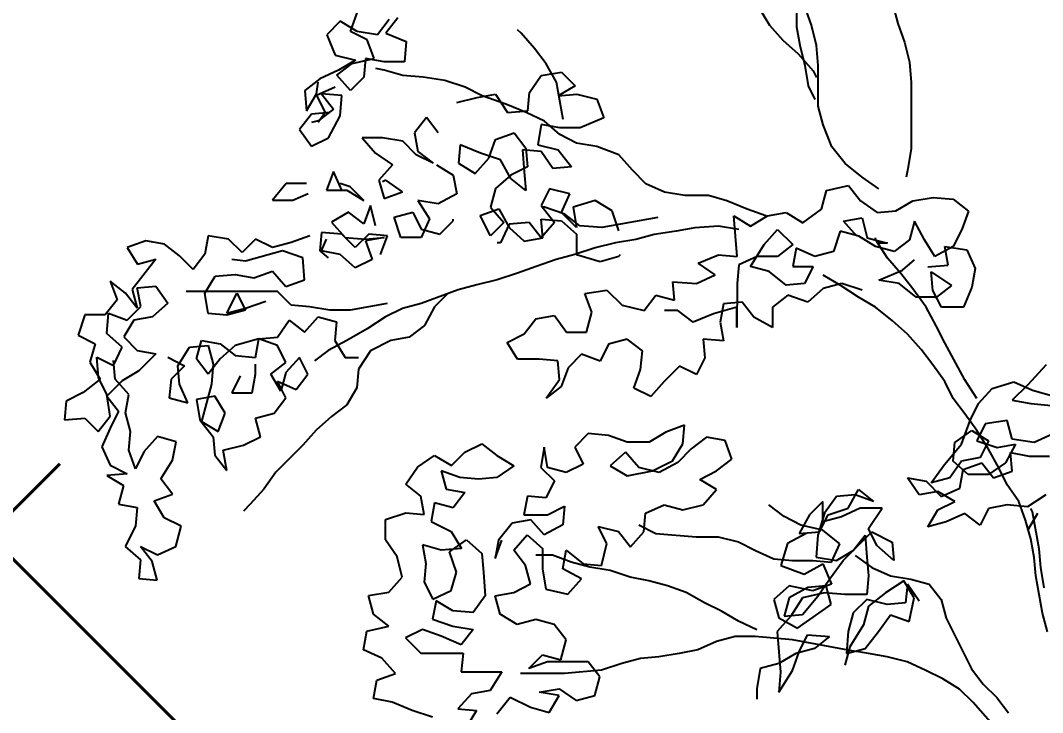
# Model space of a CAD drawing. Header units: millimetres. Extents: x 684983 to 685377, y 990360 to 990509.
# Drawn here: x 685048.717 to 685049.589, y 990438.443 to 990439.034 of the extents above; entities that cross this region are included whole.
import ezdxf

# ---------------------------------------------------------------- set-up
doc = ezdxf.new("R2010")
doc.units = ezdxf.units.MM
doc.layers.add('GRID LEVELS', color=7, linetype='Continuous', lineweight=13)
doc.layers.add('TEAK', color=7, linetype='Continuous')
doc.styles.get("Standard").update_dxf_attribs({"font": 'RomanS'})

# ---------------------------------------------------------------- blocks, each defined once
blk = doc.blocks.new('A$C25655A80')
at = {"color": 62}
for p, q in [((-0.68283, 1.76365), (-0.67898, 1.77422)), ((-0.45019, 1.7769), (-0.44443, 1.76728)), ((-0.42904, 1.77784), (-0.42905, 1.7663)), ((-0.42039, 1.76726), (-0.42423, 1.77784)), ((-0.37424, 1.77875), (-0.37137, 1.76817)), ((-0.6886, 1.76943), (-0.69629, 1.76174)), ((-0.67899, 1.76365), (-0.6886, 1.76943)), ((-0.66072, 1.77036), (-0.66745, 1.76172)), ((-0.65591, 1.77132), (-0.66265, 1.76267)), ((-0.67322, 1.75884), (-0.68283, 1.76365)), ((-0.66745, 1.76172), (-0.67899, 1.76365)), ((-0.66265, 1.76267), (-0.65112, 1.75786)), ((-0.58574, 1.7626), (-0.58766, 1.76453)), ((-0.57806, 1.75394), (-0.58574, 1.7626)), ((-0.44443, 1.76728), (-0.43674, 1.75862)), ((-0.42905, 1.7663), (-0.42713, 1.75573)), ((-0.41752, 1.75572), (-0.42039, 1.76726)), ((-0.37137, 1.76817), (-0.36753, 1.7576)), ((-0.69629, 1.76174), (-0.6915, 1.7502)), ((-0.66939, 1.74826), (-0.67322, 1.75884)), ((-0.65112, 1.75786), (-0.65209, 1.74632)), ((-0.43674, 1.75862), (-0.4281, 1.75092)), ((-0.36753, 1.7576), (-0.36466, 1.74606)), ((-0.57134, 1.74529), (-0.57806, 1.75394)), ((-0.4281, 1.75092), (-0.41946, 1.7413)), ((-0.42713, 1.75573), (-0.42426, 1.74419)), ((-0.41657, 1.74418), (-0.41752, 1.75572)), ((-0.6915, 1.7502), (-0.67996, 1.74731)), ((-0.69055, 1.73867), (-0.68189, 1.74539)), ((-0.67996, 1.74731), (-0.68958, 1.74155)), ((-0.68189, 1.74539), (-0.66939, 1.74826)), ((-0.6742, 1.74826), (-0.67517, 1.73769)), ((-0.66362, 1.74633), (-0.6742, 1.74826)), ((-0.65209, 1.74632), (-0.66362, 1.74633)), ((-0.56558, 1.73471), (-0.57134, 1.74529)), ((-0.36466, 1.74606), (-0.36371, 1.73452)), ((-0.68958, 1.74155), (-0.70016, 1.73675)), ((-0.66363, 1.74153), (-0.66843, 1.74249)), ((-0.65306, 1.73863), (-0.66363, 1.74153)), ((-0.57423, 1.73856), (-0.56269, 1.74047)), ((-0.56269, 1.74047), (-0.55501, 1.73277)), ((-0.42426, 1.74419), (-0.42235, 1.73265)), ((-0.41946, 1.7413), (-0.41754, 1.73745)), ((-0.41659, 1.72111), (-0.41657, 1.74418)), ((-0.70016, 1.73675), (-0.70882, 1.73003)), ((-0.70209, 1.7281), (-0.70112, 1.73483)), ((-0.68286, 1.73001), (-0.69055, 1.73867)), ((-0.67517, 1.73769), (-0.68286, 1.73001)), ((-0.64152, 1.73766), (-0.65306, 1.73863)), ((-0.62903, 1.73573), (-0.64152, 1.73766)), ((-0.61749, 1.73187), (-0.62903, 1.73573)), ((-0.58097, 1.72895), (-0.57423, 1.73856)), ((-0.56175, 1.71355), (-0.56558, 1.73471)), ((-0.36371, 1.73452), (-0.36374, 1.69703)), ((-0.70882, 1.73003), (-0.70787, 1.71849)), ((-0.70787, 1.71849), (-0.70209, 1.7281)), ((-0.69151, 1.73194), (-0.70209, 1.72714)), ((-0.69921, 1.7281), (-0.69249, 1.71944)), ((-0.68767, 1.72713), (-0.69921, 1.7281)), ((-0.60788, 1.72705), (-0.61749, 1.73187)), ((-0.61077, 1.7261), (-0.60019, 1.72801)), ((-0.60019, 1.72801), (-0.59347, 1.71743)), ((-0.58194, 1.71838), (-0.58097, 1.72895)), ((-0.55501, 1.73277), (-0.56463, 1.72702)), ((-0.56463, 1.72702), (-0.55405, 1.72797)), ((-0.55405, 1.72797), (-0.54252, 1.72507)), ((-0.42235, 1.73265), (-0.41851, 1.72496)), ((-0.70209, 1.72714), (-0.69729, 1.71752)), ((-0.68864, 1.71559), (-0.68767, 1.72713)), ((-0.62231, 1.72322), (-0.61077, 1.7261)), ((-0.59443, 1.72224), (-0.60788, 1.72705)), ((-0.5829, 1.71742), (-0.59443, 1.72224)), ((-0.54252, 1.72507), (-0.53868, 1.71449)), ((-0.70499, 1.71657), (-0.71172, 1.70792)), ((-0.69441, 1.71752), (-0.70499, 1.71657)), ((-0.69249, 1.71944), (-0.70114, 1.71272)), ((-0.69729, 1.71752), (-0.70114, 1.71176)), ((-0.59347, 1.71743), (-0.58194, 1.71838)), ((-0.57233, 1.7126), (-0.5829, 1.71742)), ((-0.41372, 1.71053), (-0.41659, 1.72111)), ((-0.70114, 1.71272), (-0.70499, 1.71176)), ((-0.69539, 1.7031), (-0.68864, 1.71559)), ((-0.63962, 1.71459), (-0.64636, 1.70594)), ((-0.6329, 1.70593), (-0.63962, 1.71459)), ((-0.57425, 1.71068), (-0.57619, 1.69915)), ((-0.56368, 1.70875), (-0.57425, 1.71068)), ((-0.56368, 1.7049), (-0.57233, 1.7126)), ((-0.53868, 1.71449), (-0.55215, 1.70874)), ((-0.40892, 1.69803), (-0.41372, 1.71053)), ((-0.71172, 1.70792), (-0.705, 1.6983)), ((-0.64636, 1.70594), (-0.64444, 1.69537)), ((-0.60022, 1.70205), (-0.58964, 1.70589)), ((-0.58964, 1.70589), (-0.58292, 1.69723)), ((-0.55215, 1.70874), (-0.56368, 1.70875)), ((-0.55408, 1.70009), (-0.56368, 1.7049)), ((-0.705, 1.6983), (-0.69539, 1.7031)), ((-0.67616, 1.70308), (-0.66848, 1.69443)), ((-0.66462, 1.70307), (-0.67616, 1.70308)), ((-0.65309, 1.70114), (-0.66462, 1.70307)), ((-0.64541, 1.69344), (-0.65309, 1.70114)), ((-0.62041, 1.69919), (-0.62138, 1.68862)), ((-0.60888, 1.69437), (-0.62041, 1.69919)), ((-0.60407, 1.69148), (-0.60022, 1.70205)), ((-0.57619, 1.69915), (-0.56465, 1.69625)), ((-0.54254, 1.69816), (-0.55408, 1.70009)), ((-0.66848, 1.69443), (-0.65887, 1.68769)), ((-0.6358, 1.68863), (-0.64541, 1.69344)), ((-0.64444, 1.69537), (-0.6358, 1.68863)), ((-0.59734, 1.69052), (-0.60888, 1.69437)), ((-0.57427, 1.6953), (-0.58484, 1.69627)), ((-0.58484, 1.69627), (-0.58389, 1.68377)), ((-0.58292, 1.69723), (-0.58197, 1.68666)), ((-0.56755, 1.68568), (-0.57427, 1.6953)), ((-0.56465, 1.69625), (-0.55697, 1.68663)), ((-0.53005, 1.69334), (-0.54254, 1.69816)), ((-0.52237, 1.68468), (-0.53005, 1.69334)), ((-0.40124, 1.68841), (-0.40892, 1.69803)), ((-0.36374, 1.69703), (-0.36567, 1.6855)), ((-0.65887, 1.68769), (-0.66657, 1.67904)), ((-0.63388, 1.68767), (-0.62427, 1.68189)), ((-0.62138, 1.68862), (-0.61177, 1.68284)), ((-0.61177, 1.68284), (-0.60407, 1.69148)), ((-0.59159, 1.67994), (-0.59734, 1.69052)), ((-0.39163, 1.68071), (-0.40124, 1.68841)), ((-0.69252, 1.68387), (-0.69637, 1.6733)), ((-0.68772, 1.6733), (-0.69252, 1.68387)), ((-0.62427, 1.68189), (-0.62236, 1.67131)), ((-0.59158, 1.68186), (-0.60024, 1.67418)), ((-0.58197, 1.68666), (-0.59158, 1.68186)), ((-0.58389, 1.68377), (-0.58294, 1.6732)), ((-0.55697, 1.68663), (-0.56755, 1.68568)), ((-0.51468, 1.67698), (-0.52237, 1.68468)), ((-0.36567, 1.6855), (-0.36664, 1.68069)), ((-0.71944, 1.67717), (-0.72714, 1.66756)), ((-0.70791, 1.67716), (-0.71944, 1.67717)), ((-0.68291, 1.67521), (-0.68868, 1.67714)), ((-0.67523, 1.66752), (-0.68291, 1.67521)), ((-0.66657, 1.67904), (-0.66369, 1.66847)), ((-0.66272, 1.67904), (-0.66465, 1.67808)), ((-0.65312, 1.6723), (-0.66272, 1.67904)), ((-0.58294, 1.6732), (-0.59159, 1.67994)), ((-0.50411, 1.67217), (-0.51468, 1.67698)), ((-0.41183, 1.67304), (-0.39933, 1.67591)), ((-0.39933, 1.67591), (-0.39261, 1.66726)), ((-0.38203, 1.67398), (-0.39163, 1.68071)), ((-0.7156, 1.66755), (-0.70695, 1.67139)), ((-0.69637, 1.6733), (-0.68484, 1.67329)), ((-0.68484, 1.67329), (-0.67523, 1.66752)), ((-0.66369, 1.66847), (-0.65312, 1.6723)), ((-0.62236, 1.67131), (-0.63293, 1.66555)), ((-0.60024, 1.67418), (-0.60314, 1.6636)), ((-0.56948, 1.67415), (-0.5743, 1.66454)), ((-0.55795, 1.67125), (-0.56948, 1.67415)), ((-0.56276, 1.66068), (-0.55795, 1.67125)), ((-0.49258, 1.67023), (-0.50411, 1.67217)), ((-0.47912, 1.67022), (-0.49258, 1.67023)), ((-0.46855, 1.66733), (-0.47912, 1.67022)), ((-0.41472, 1.66247), (-0.41183, 1.67304)), ((-0.72714, 1.66756), (-0.7156, 1.66755)), ((-0.67139, 1.66463), (-0.67524, 1.65406)), ((-0.66851, 1.65309), (-0.67139, 1.66463)), ((-0.64447, 1.66749), (-0.63775, 1.65691)), ((-0.63293, 1.66555), (-0.64447, 1.66749)), ((-0.60314, 1.6636), (-0.59545, 1.65495)), ((-0.5743, 1.66454), (-0.56661, 1.65492)), ((-0.57237, 1.66358), (-0.57334, 1.66358)), ((-0.56084, 1.65972), (-0.57237, 1.66358)), ((-0.54353, 1.6674), (-0.55603, 1.66356)), ((-0.55603, 1.66356), (-0.55412, 1.65202)), ((-0.53392, 1.66162), (-0.54353, 1.6674)), ((-0.45702, 1.66251), (-0.46855, 1.66733)), ((-0.39261, 1.66726), (-0.383, 1.66052)), ((-0.37243, 1.66147), (-0.36281, 1.66723)), ((-0.36281, 1.66723), (-0.35127, 1.66914)), ((-0.35127, 1.66914), (-0.33974, 1.66817)), ((-0.33974, 1.66817), (-0.33109, 1.66143)), ((-0.68389, 1.66079), (-0.69351, 1.65504)), ((-0.67524, 1.65406), (-0.68389, 1.66079)), ((-0.65794, 1.65789), (-0.64736, 1.66076)), ((-0.6541, 1.64635), (-0.65794, 1.65789)), ((-0.64736, 1.66076), (-0.64256, 1.65114)), ((-0.60891, 1.6588), (-0.59833, 1.66264)), ((-0.60315, 1.64726), (-0.60891, 1.6588)), ((-0.59833, 1.66264), (-0.59257, 1.65206)), ((-0.55412, 1.65202), (-0.56276, 1.66068)), ((-0.5522, 1.65298), (-0.56084, 1.65972)), ((-0.50797, 1.65775), (-0.5397, 1.65201)), ((-0.53009, 1.65008), (-0.53392, 1.66162)), ((-0.46471, 1.65867), (-0.45511, 1.65289)), ((-0.46281, 1.6356), (-0.46471, 1.65867)), ((-0.44645, 1.65865), (-0.45702, 1.66251)), ((-0.45511, 1.65289), (-0.44549, 1.65865)), ((-0.44549, 1.65865), (-0.43491, 1.66057)), ((-0.43491, 1.66057), (-0.4253, 1.65479)), ((-0.4253, 1.65479), (-0.41472, 1.66247)), ((-0.383, 1.66052), (-0.37243, 1.66147)), ((-0.33109, 1.66143), (-0.33494, 1.65086)), ((-0.69351, 1.65504), (-0.68582, 1.64638)), ((-0.63775, 1.65691), (-0.64257, 1.64634)), ((-0.63199, 1.64825), (-0.62429, 1.65593)), ((-0.62429, 1.65593), (-0.62429, 1.65689)), ((-0.59545, 1.65495), (-0.60315, 1.64726)), ((-0.59257, 1.65398), (-0.59739, 1.64341)), ((-0.58103, 1.65493), (-0.59257, 1.65398)), ((-0.59257, 1.65206), (-0.58393, 1.64436)), ((-0.57431, 1.64627), (-0.58103, 1.65493)), ((-0.56661, 1.65492), (-0.57431, 1.64627)), ((-0.5743, 1.65685), (-0.56277, 1.65588)), ((-0.57335, 1.64627), (-0.5743, 1.65685)), ((-0.56277, 1.65588), (-0.55412, 1.64818)), ((-0.5397, 1.65201), (-0.5522, 1.65298)), ((-0.48683, 1.65196), (-0.49741, 1.65005)), ((-0.47337, 1.65291), (-0.48683, 1.65196)), ((-0.46184, 1.65098), (-0.47337, 1.65291)), ((-0.40223, 1.65573), (-0.39166, 1.65764)), ((-0.39455, 1.64707), (-0.40223, 1.65573)), ((-0.39166, 1.65764), (-0.38878, 1.6461)), ((-0.36186, 1.65569), (-0.36475, 1.64512)), ((-0.3561, 1.64511), (-0.36186, 1.65569)), ((-0.76369, 1.64741), (-0.76562, 1.63684)), ((-0.75215, 1.64548), (-0.76369, 1.64741)), ((-0.70601, 1.64736), (-0.71659, 1.64352)), ((-0.69928, 1.64927), (-0.70025, 1.6387)), ((-0.68774, 1.6483), (-0.69928, 1.64927)), ((-0.68006, 1.6406), (-0.68774, 1.6483)), ((-0.68582, 1.64638), (-0.67429, 1.6454)), ((-0.67236, 1.64829), (-0.68006, 1.6406)), ((-0.66371, 1.64636), (-0.67429, 1.64444)), ((-0.67429, 1.6454), (-0.66371, 1.64636)), ((-0.66179, 1.64732), (-0.67236, 1.64829)), ((-0.66565, 1.63675), (-0.66179, 1.64732)), ((-0.64257, 1.64634), (-0.6541, 1.64635)), ((-0.64256, 1.65114), (-0.63199, 1.64825)), ((-0.58393, 1.64436), (-0.57335, 1.64627)), ((-0.55412, 1.64818), (-0.55413, 1.63664)), ((-0.5099, 1.64814), (-0.52048, 1.64526)), ((-0.49741, 1.65005), (-0.5099, 1.64814)), ((-0.44742, 1.64231), (-0.43973, 1.65096)), ((-0.43973, 1.65096), (-0.43108, 1.6423)), ((-0.40416, 1.64996), (-0.40801, 1.63843)), ((-0.39359, 1.64707), (-0.40416, 1.64996)), ((-0.38398, 1.64129), (-0.39359, 1.64707)), ((-0.38878, 1.6461), (-0.37725, 1.64321)), ((-0.38398, 1.64514), (-0.38398, 1.6461)), ((-0.33494, 1.65086), (-0.33976, 1.64125)), ((-0.79926, 1.64456), (-0.80984, 1.64072)), ((-0.80984, 1.64072), (-0.80408, 1.6311)), ((-0.78869, 1.64263), (-0.79926, 1.64456)), ((-0.78004, 1.63589), (-0.78869, 1.64263)), ((-0.74447, 1.63778), (-0.75215, 1.64548)), ((-0.73677, 1.64546), (-0.74447, 1.63778)), ((-0.72717, 1.64065), (-0.73677, 1.64546)), ((-0.71659, 1.64352), (-0.72717, 1.64065)), ((-0.69929, 1.6387), (-0.6964, 1.64543)), ((-0.67429, 1.64444), (-0.67045, 1.63387)), ((-0.59739, 1.64341), (-0.59931, 1.64341)), ((-0.54356, 1.64048), (-0.5551, 1.63664)), ((-0.53202, 1.64335), (-0.54356, 1.64048)), ((-0.52048, 1.64526), (-0.53202, 1.64335)), ((-0.45513, 1.62982), (-0.44742, 1.64231)), ((-0.43108, 1.6423), (-0.43974, 1.63558)), ((-0.42916, 1.64037), (-0.43109, 1.6298)), ((-0.41859, 1.63556), (-0.42916, 1.64037)), ((-0.37726, 1.63456), (-0.38398, 1.64514)), ((-0.37341, 1.6384), (-0.38398, 1.64129)), ((-0.37725, 1.64321), (-0.38302, 1.64322)), ((-0.36475, 1.64512), (-0.37341, 1.6384)), ((-0.35034, 1.6355), (-0.3561, 1.64511)), ((-0.33976, 1.64125), (-0.35034, 1.6355)), ((-0.34457, 1.64126), (-0.33207, 1.63932)), ((-0.34265, 1.63068), (-0.34457, 1.64126)), ((-0.77236, 1.62819), (-0.78004, 1.63589)), ((-0.76562, 1.63684), (-0.77236, 1.62819)), ((-0.7214, 1.63872), (-0.74255, 1.63297)), ((-0.70987, 1.63486), (-0.7214, 1.63872)), ((-0.70892, 1.62237), (-0.70987, 1.63486)), ((-0.70025, 1.6387), (-0.69545, 1.63485)), ((-0.68872, 1.63677), (-0.69929, 1.6387)), ((-0.68007, 1.62907), (-0.68872, 1.63677)), ((-0.5551, 1.63664), (-0.56567, 1.63377)), ((-0.55413, 1.63664), (-0.54068, 1.63279)), ((-0.54068, 1.63279), (-0.5301, 1.63566)), ((-0.5301, 1.63566), (-0.52914, 1.63662)), ((-0.48493, 1.63177), (-0.47339, 1.63657)), ((-0.47339, 1.63657), (-0.46281, 1.6356)), ((-0.45128, 1.63559), (-0.46185, 1.63079)), ((-0.43974, 1.63558), (-0.45128, 1.63559)), ((-0.40801, 1.63843), (-0.41859, 1.63556)), ((-0.36957, 1.6259), (-0.37726, 1.63456)), ((-0.33207, 1.63932), (-0.32727, 1.62875)), ((-0.7935, 1.63398), (-0.80698, 1.61669)), ((-0.80408, 1.6311), (-0.7935, 1.63398)), ((-0.74255, 1.63297), (-0.75024, 1.63394)), ((-0.67045, 1.63387), (-0.68007, 1.62907)), ((-0.57721, 1.62994), (-0.58779, 1.6261)), ((-0.56567, 1.63377), (-0.57721, 1.62994)), ((-0.47532, 1.62504), (-0.48493, 1.63177)), ((-0.46185, 1.63079), (-0.46283, 1.62022)), ((-0.44455, 1.62693), (-0.45513, 1.62982)), ((-0.43109, 1.6298), (-0.41956, 1.62979)), ((-0.41956, 1.62979), (-0.42437, 1.62018)), ((-0.36861, 1.62782), (-0.36188, 1.63358)), ((-0.35419, 1.62973), (-0.34265, 1.63068)), ((-0.32727, 1.62875), (-0.32921, 1.61817)), ((-0.76564, 1.61473), (-0.75986, 1.62433)), ((-0.75986, 1.62433), (-0.74833, 1.62529)), ((-0.74833, 1.62529), (-0.73776, 1.62335)), ((-0.73776, 1.62335), (-0.72718, 1.62719)), ((-0.72718, 1.62719), (-0.71949, 1.61853)), ((-0.58779, 1.6261), (-0.59933, 1.62227)), ((-0.4859, 1.62024), (-0.47532, 1.62504)), ((-0.43495, 1.61923), (-0.44455, 1.62693)), ((-0.40419, 1.6192), (-0.4138, 1.62498)), ((-0.38207, 1.62207), (-0.36861, 1.62782)), ((-0.36285, 1.61724), (-0.36957, 1.6259)), ((-0.35227, 1.62685), (-0.34074, 1.61914)), ((-0.35132, 1.61627), (-0.35227, 1.62685)), ((-0.81947, 1.62151), (-0.81563, 1.61093)), ((-0.81082, 1.61477), (-0.81947, 1.62151)), ((-0.80409, 1.61765), (-0.79352, 1.6186)), ((-0.80218, 1.60707), (-0.80409, 1.61765)), ((-0.79352, 1.6186), (-0.78679, 1.60898)), ((-0.71949, 1.61853), (-0.70892, 1.62237)), ((-0.61087, 1.61939), (-0.62144, 1.61652)), ((-0.59933, 1.62227), (-0.61087, 1.61939)), ((-0.49935, 1.62121), (-0.4859, 1.62024)), ((-0.4984, 1.61064), (-0.49935, 1.62121)), ((-0.46283, 1.62022), (-0.46285, 1.59522)), ((-0.42437, 1.62018), (-0.43495, 1.61923)), ((-0.4138, 1.61729), (-0.42246, 1.60961)), ((-0.40323, 1.62016), (-0.4138, 1.61729)), ((-0.39362, 1.61246), (-0.40419, 1.6192)), ((-0.39169, 1.61631), (-0.40323, 1.62016)), ((-0.37054, 1.62013), (-0.38207, 1.62207)), ((-0.36093, 1.61243), (-0.37054, 1.62013)), ((-0.35517, 1.60666), (-0.36285, 1.61724)), ((-0.34074, 1.61914), (-0.3494, 1.61242)), ((-0.32921, 1.61817), (-0.33402, 1.60664)), ((-0.8041, 1.60611), (-0.81082, 1.61477)), ((-0.80698, 1.61669), (-0.8041, 1.60611)), ((-0.7243, 1.61565), (-0.77621, 1.6157)), ((-0.76373, 1.60319), (-0.76564, 1.61473)), ((-0.75315, 1.60318), (-0.74738, 1.61471)), ((-0.74738, 1.61471), (-0.74258, 1.60509)), ((-0.71662, 1.60795), (-0.7243, 1.61565)), ((-0.62144, 1.61652), (-0.6426, 1.60885)), ((-0.62721, 1.6146), (-0.63491, 1.60692)), ((-0.54935, 1.61453), (-0.53685, 1.61644)), ((-0.54551, 1.60395), (-0.54935, 1.61453)), ((-0.53685, 1.61644), (-0.52821, 1.60778)), ((-0.51571, 1.60489), (-0.50897, 1.61353)), ((-0.50897, 1.61353), (-0.4984, 1.61064)), ((-0.43399, 1.61346), (-0.44265, 1.60674)), ((-0.42246, 1.60961), (-0.43399, 1.61346)), ((-0.38401, 1.60669), (-0.39362, 1.61246)), ((-0.3494, 1.61242), (-0.36093, 1.61243)), ((-0.34652, 1.60665), (-0.35132, 1.61627)), ((-0.81563, 1.61093), (-0.82237, 1.60228)), ((-0.80987, 1.59939), (-0.80218, 1.60707)), ((-0.78679, 1.60898), (-0.79545, 1.6013)), ((-0.74258, 1.60605), (-0.75315, 1.60318)), ((-0.73104, 1.60989), (-0.74258, 1.60605)), ((-0.70605, 1.60698), (-0.71662, 1.60795)), ((-0.69451, 1.60505), (-0.70605, 1.60698)), ((-0.66183, 1.60886), (-0.68298, 1.60504)), ((-0.65318, 1.60597), (-0.66279, 1.60117)), ((-0.6426, 1.60885), (-0.65318, 1.60597)), ((-0.63491, 1.60692), (-0.64069, 1.59635)), ((-0.52821, 1.60778), (-0.51571, 1.60489)), ((-0.46284, 1.60676), (-0.4763, 1.60293)), ((-0.47053, 1.60869), (-0.47246, 1.59812)), ((-0.45995, 1.60964), (-0.47053, 1.60869)), ((-0.46285, 1.59522), (-0.46284, 1.60676)), ((-0.45323, 1.60098), (-0.45995, 1.60964)), ((-0.44265, 1.60674), (-0.44266, 1.59521)), ((-0.37441, 1.59899), (-0.38401, 1.60669)), ((-0.34941, 1.59608), (-0.35517, 1.60666)), ((-0.33402, 1.60664), (-0.34652, 1.60665)), ((-0.8339, 1.60229), (-0.83776, 1.59076)), ((-0.82237, 1.60228), (-0.8339, 1.60229)), ((-0.82142, 1.59171), (-0.82045, 1.60324)), ((-0.82045, 1.60324), (-0.80987, 1.59939)), ((-0.79545, 1.6013), (-0.80603, 1.59938)), ((-0.75316, 1.60222), (-0.76373, 1.60319)), ((-0.74258, 1.60509), (-0.75316, 1.60222)), ((-0.70894, 1.59257), (-0.70125, 1.60121)), ((-0.70125, 1.60121), (-0.69067, 1.59832)), ((-0.68298, 1.60504), (-0.69451, 1.60505)), ((-0.66279, 1.60117), (-0.67337, 1.59446)), ((-0.58398, 1.59149), (-0.57724, 1.60013)), ((-0.57724, 1.60013), (-0.56666, 1.60205)), ((-0.56666, 1.60205), (-0.55994, 1.59243)), ((-0.54841, 1.59242), (-0.54551, 1.60395)), ((-0.49649, 1.60487), (-0.50418, 1.60487)), ((-0.48784, 1.59813), (-0.49649, 1.60487)), ((-0.4763, 1.60293), (-0.48784, 1.59813)), ((-0.44266, 1.59521), (-0.45323, 1.60098)), ((-0.80603, 1.59938), (-0.81181, 1.58978)), ((-0.72433, 1.5897), (-0.71759, 1.5993)), ((-0.71759, 1.5993), (-0.70894, 1.59257)), ((-0.69067, 1.59832), (-0.69165, 1.58774)), ((-0.67337, 1.59446), (-0.68492, 1.58774)), ((-0.64069, 1.59635), (-0.64935, 1.58963)), ((-0.47246, 1.59812), (-0.47055, 1.58754)), ((-0.36576, 1.59129), (-0.37441, 1.59899)), ((-0.34462, 1.58646), (-0.34941, 1.59608)), ((-0.83776, 1.59076), (-0.82815, 1.58595)), ((-0.81277, 1.58401), (-0.82142, 1.59171)), ((-0.81181, 1.58978), (-0.80412, 1.58208)), ((-0.7349, 1.58874), (-0.74836, 1.58491)), ((-0.73684, 1.57817), (-0.7349, 1.58874)), ((-0.7349, 1.58874), (-0.72433, 1.5897)), ((-0.72433, 1.58489), (-0.7349, 1.58874)), ((-0.64935, 1.58963), (-0.65992, 1.58771)), ((-0.59359, 1.58669), (-0.58398, 1.59149)), ((-0.55994, 1.59243), (-0.54841, 1.59242)), ((-0.52534, 1.58855), (-0.53592, 1.58568)), ((-0.51669, 1.58181), (-0.52534, 1.58855)), ((-0.48208, 1.58851), (-0.48113, 1.57794)), ((-0.47055, 1.58754), (-0.48208, 1.58851)), ((-0.35808, 1.58263), (-0.36576, 1.59129)), ((-0.82815, 1.58595), (-0.83105, 1.57537)), ((-0.81759, 1.57344), (-0.81277, 1.58401)), ((-0.78106, 1.57341), (-0.77432, 1.58397)), ((-0.77432, 1.58397), (-0.76375, 1.58492)), ((-0.77048, 1.57724), (-0.76759, 1.58781)), ((-0.76759, 1.58781), (-0.75702, 1.58588)), ((-0.76375, 1.58492), (-0.76087, 1.57435)), ((-0.75702, 1.58588), (-0.74837, 1.57914)), ((-0.74836, 1.58491), (-0.75702, 1.57723)), ((-0.71953, 1.57527), (-0.72433, 1.58489)), ((-0.68492, 1.58774), (-0.6955, 1.58198)), ((-0.69165, 1.58774), (-0.68589, 1.57812)), ((-0.65992, 1.58771), (-0.67146, 1.58196)), ((-0.58783, 1.57707), (-0.59359, 1.58669)), ((-0.53592, 1.58568), (-0.54073, 1.57607)), ((-0.35136, 1.57397), (-0.35808, 1.58263)), ((-0.3331, 1.5653), (-0.34462, 1.58646)), ((-0.8272, 1.57825), (-0.81759, 1.57344)), ((-0.82625, 1.56672), (-0.8272, 1.57825)), ((-0.81663, 1.56575), (-0.81759, 1.57632)), ((-0.80412, 1.58208), (-0.79355, 1.58015)), ((-0.79355, 1.58015), (-0.80317, 1.57054)), ((-0.78682, 1.57822), (-0.77721, 1.5734)), ((-0.76376, 1.56858), (-0.77048, 1.57724)), ((-0.75702, 1.57723), (-0.76376, 1.56858)), ((-0.74837, 1.57914), (-0.73684, 1.57817)), ((-0.71184, 1.57815), (-0.71954, 1.5695)), ((-0.70704, 1.56853), (-0.71184, 1.57815)), ((-0.6955, 1.58198), (-0.70319, 1.57622)), ((-0.68589, 1.57812), (-0.6782, 1.57812)), ((-0.67146, 1.58196), (-0.6782, 1.57139)), ((-0.57534, 1.57706), (-0.58783, 1.57707)), ((-0.56476, 1.57609), (-0.57534, 1.57706)), ((-0.5513, 1.57992), (-0.559, 1.57224)), ((-0.54073, 1.57607), (-0.5513, 1.57992)), ((-0.51766, 1.57124), (-0.51669, 1.58181)), ((-0.48113, 1.57794), (-0.48594, 1.56833)), ((-0.83105, 1.57537), (-0.82529, 1.56576)), ((-0.80317, 1.57054), (-0.81279, 1.56478)), ((-0.77721, 1.5734), (-0.78491, 1.56572)), ((-0.78011, 1.56283), (-0.78106, 1.57341)), ((-0.76087, 1.57435), (-0.76184, 1.56281)), ((-0.73684, 1.56856), (-0.73684, 1.57433)), ((-0.72819, 1.56855), (-0.71953, 1.57527)), ((-0.6782, 1.57139), (-0.67917, 1.56081)), ((-0.56381, 1.56552), (-0.56476, 1.57609)), ((-0.559, 1.57224), (-0.56285, 1.56167)), ((-0.52152, 1.56067), (-0.51766, 1.57124)), ((-0.49555, 1.57314), (-0.50421, 1.5645)), ((-0.48594, 1.56833), (-0.49555, 1.57314)), ((-0.34464, 1.56435), (-0.35136, 1.57397)), ((-0.28695, 1.57391), (-0.29753, 1.56239)), ((-0.82529, 1.56576), (-0.83491, 1.55807)), ((-0.82145, 1.5571), (-0.82625, 1.56672)), ((-0.81279, 1.56478), (-0.82145, 1.55614)), ((-0.80895, 1.55709), (-0.81663, 1.56575)), ((-0.78491, 1.56572), (-0.78588, 1.55514)), ((-0.7455, 1.5676), (-0.75031, 1.558)), ((-0.73878, 1.55799), (-0.73684, 1.56856)), ((-0.72243, 1.55893), (-0.72819, 1.56855)), ((-0.72435, 1.5647), (-0.71378, 1.55989)), ((-0.71955, 1.55508), (-0.72435, 1.5647)), ((-0.71954, 1.5695), (-0.72243, 1.55893)), ((-0.71378, 1.55989), (-0.70704, 1.56853)), ((-0.57151, 1.55495), (-0.56381, 1.56552)), ((-0.32638, 1.55472), (-0.3331, 1.5653)), ((-0.77531, 1.55225), (-0.78011, 1.56283)), ((-0.76184, 1.56281), (-0.76763, 1.54167)), ((-0.67917, 1.56081), (-0.68495, 1.55121)), ((-0.56285, 1.56167), (-0.57151, 1.55495)), ((-0.51191, 1.55586), (-0.52152, 1.56067)), ((-0.50421, 1.5645), (-0.51191, 1.55586)), ((-0.33984, 1.55474), (-0.34464, 1.56435)), ((-0.32542, 1.55184), (-0.31772, 1.56048)), ((-0.31772, 1.56048), (-0.30522, 1.56432)), ((-0.29753, 1.56239), (-0.30619, 1.55374)), ((-0.30522, 1.56432), (-0.29465, 1.5595)), ((-0.29465, 1.5595), (-0.2812, 1.55564)), ((-0.84452, 1.55328), (-0.84549, 1.5427)), ((-0.83491, 1.55807), (-0.84452, 1.55328)), ((-0.81954, 1.5446), (-0.82145, 1.5571)), ((-0.82145, 1.55614), (-0.81473, 1.54748)), ((-0.81088, 1.54652), (-0.80895, 1.55709)), ((-0.78588, 1.55514), (-0.77531, 1.55225)), ((-0.75993, 1.55608), (-0.7705, 1.55417)), ((-0.7705, 1.55417), (-0.76859, 1.54263)), ((-0.75417, 1.54646), (-0.75993, 1.55608)), ((-0.75031, 1.558), (-0.73878, 1.55799)), ((-0.72629, 1.54644), (-0.71955, 1.55508)), ((-0.33312, 1.54608), (-0.33984, 1.55474)), ((-0.30619, 1.55374), (-0.29562, 1.55181)), ((-0.81473, 1.54748), (-0.81954, 1.53787)), ((-0.68495, 1.55121), (-0.69361, 1.54449)), ((-0.33024, 1.54223), (-0.32542, 1.55184)), ((-0.29562, 1.55181), (-0.28409, 1.55084)), ((-0.84549, 1.5427), (-0.83396, 1.54365)), ((-0.83396, 1.54365), (-0.82628, 1.53596)), ((-0.82628, 1.53596), (-0.81954, 1.5446)), ((-0.80801, 1.53594), (-0.81088, 1.54652)), ((-0.76859, 1.54263), (-0.76091, 1.53301)), ((-0.76763, 1.54167), (-0.75802, 1.53589)), ((-0.75802, 1.53589), (-0.75417, 1.54646)), ((-0.73687, 1.54356), (-0.72629, 1.54644)), ((-0.73399, 1.53299), (-0.73687, 1.54356)), ((-0.69361, 1.54449), (-0.70227, 1.5368)), ((-0.33506, 1.52878), (-0.33024, 1.54223)), ((-0.3264, 1.53646), (-0.33312, 1.54608)), ((-0.30909, 1.54221), (-0.32159, 1.5403)), ((-0.30621, 1.53163), (-0.30909, 1.54221)), ((-0.81954, 1.53787), (-0.82436, 1.5273)), ((-0.80898, 1.52537), (-0.80801, 1.53594)), ((-0.70227, 1.5368), (-0.70996, 1.52816)), ((-0.50328, 1.53566), (-0.5129, 1.5299)), ((-0.4927, 1.5395), (-0.50328, 1.53566)), ((-0.49367, 1.52892), (-0.4927, 1.5395)), ((-0.3389, 1.52974), (-0.32928, 1.53646)), ((-0.32928, 1.53646), (-0.31967, 1.53069)), ((-0.32159, 1.5403), (-0.3264, 1.53069)), ((-0.31968, 1.52588), (-0.3264, 1.53646)), ((-0.79263, 1.53304), (-0.80033, 1.5244)), ((-0.78206, 1.53015), (-0.79263, 1.53304)), ((-0.78399, 1.51957), (-0.78206, 1.53015)), ((-0.76091, 1.53301), (-0.75996, 1.52244)), ((-0.74361, 1.52819), (-0.73399, 1.53299)), ((-0.5475, 1.53474), (-0.5552, 1.52706)), ((-0.53596, 1.53377), (-0.5475, 1.53474)), ((-0.52539, 1.52991), (-0.53596, 1.53377)), ((-0.5129, 1.5299), (-0.52539, 1.52991)), ((-0.48021, 1.53275), (-0.48887, 1.52603)), ((-0.46964, 1.53082), (-0.48021, 1.53275)), ((-0.4658, 1.52024), (-0.46964, 1.53082)), ((-0.3264, 1.53069), (-0.31487, 1.52684)), ((-0.31967, 1.53069), (-0.32449, 1.52108)), ((-0.29372, 1.5297), (-0.30621, 1.53163)), ((-0.28122, 1.53546), (-0.29372, 1.5297)), ((-0.82436, 1.5273), (-0.81956, 1.51672)), ((-0.80515, 1.51479), (-0.80898, 1.52537)), ((-0.80033, 1.5244), (-0.80515, 1.51479)), ((-0.75515, 1.52532), (-0.74361, 1.52819)), ((-0.75324, 1.51378), (-0.75515, 1.52532)), ((-0.70996, 1.52816), (-0.72536, 1.51279)), ((-0.62538, 1.51655), (-0.61768, 1.52423)), ((-0.61768, 1.52423), (-0.60807, 1.52903)), ((-0.60807, 1.52903), (-0.59942, 1.52229)), ((-0.5725, 1.52707), (-0.57443, 1.51554)), ((-0.57059, 1.51553), (-0.5725, 1.52707)), ((-0.5552, 1.52706), (-0.5504, 1.51744)), ((-0.52636, 1.52415), (-0.53502, 1.51646)), ((-0.51868, 1.51549), (-0.52636, 1.52415)), ((-0.49945, 1.51931), (-0.49367, 1.52892)), ((-0.48887, 1.52603), (-0.49656, 1.51835)), ((-0.34468, 1.51725), (-0.33506, 1.52878)), ((-0.33987, 1.51917), (-0.3389, 1.52974)), ((-0.31392, 1.5153), (-0.31968, 1.52588)), ((-0.31487, 1.52684), (-0.30429, 1.52875)), ((-0.30429, 1.52875), (-0.31007, 1.51818)), ((-0.30718, 1.52394), (-0.29661, 1.52201)), ((-0.30623, 1.51337), (-0.30718, 1.52394)), ((-0.79073, 1.50901), (-0.78399, 1.51957)), ((-0.75996, 1.52244), (-0.75324, 1.51378)), ((-0.64461, 1.5156), (-0.63499, 1.52232)), ((-0.63499, 1.52232), (-0.62538, 1.51655)), ((-0.59942, 1.52229), (-0.58981, 1.51651)), ((-0.51099, 1.51356), (-0.49945, 1.51931)), ((-0.49656, 1.51835), (-0.50714, 1.51259)), ((-0.47446, 1.51352), (-0.4658, 1.52024)), ((-0.33507, 1.51916), (-0.3418, 1.50956)), ((-0.33123, 1.51147), (-0.33987, 1.51917)), ((-0.32449, 1.52108), (-0.33507, 1.51916)), ((-0.33411, 1.51436), (-0.32353, 1.51819)), ((-0.32353, 1.51819), (-0.31681, 1.50953)), ((-0.31007, 1.51818), (-0.31969, 1.51146)), ((-0.29661, 1.52201), (-0.28507, 1.522)), ((-0.81956, 1.51672), (-0.80995, 1.51191)), ((-0.72536, 1.51279), (-0.7321, 1.50319)), ((-0.65135, 1.506), (-0.64461, 1.5156)), ((-0.63115, 1.51367), (-0.62828, 1.50309)), ((-0.62058, 1.50981), (-0.63115, 1.51367)), ((-0.58981, 1.51651), (-0.59943, 1.50979)), ((-0.57443, 1.51554), (-0.56675, 1.50784)), ((-0.56002, 1.51264), (-0.57059, 1.51553)), ((-0.5504, 1.51744), (-0.56002, 1.51264)), ((-0.53502, 1.51646), (-0.52541, 1.51069)), ((-0.52541, 1.51069), (-0.51099, 1.51356)), ((-0.50714, 1.51259), (-0.51868, 1.51549)), ((-0.48408, 1.50873), (-0.47446, 1.51352)), ((-0.35238, 1.50668), (-0.34468, 1.51725)), ((-0.33604, 1.50378), (-0.33411, 1.51436)), ((-0.31681, 1.50953), (-0.30623, 1.51337)), ((-0.30912, 1.50568), (-0.31392, 1.5153)), ((-0.80995, 1.51191), (-0.82149, 1.51096)), ((-0.82149, 1.51096), (-0.81188, 1.50518)), ((-0.78401, 1.50035), (-0.79073, 1.50901)), ((-0.61001, 1.50884), (-0.62058, 1.50981)), ((-0.59943, 1.50979), (-0.61001, 1.50884)), ((-0.56675, 1.50784), (-0.57156, 1.49823)), ((-0.47447, 1.50295), (-0.48408, 1.50873)), ((-0.36584, 1.50958), (-0.35526, 1.50765)), ((-0.35912, 1.49996), (-0.36584, 1.50958)), ((-0.35526, 1.50765), (-0.34662, 1.49899)), ((-0.3418, 1.50956), (-0.35238, 1.50668)), ((-0.31969, 1.51146), (-0.33123, 1.51147)), ((-0.81188, 1.50518), (-0.81478, 1.49461)), ((-0.7321, 1.50319), (-0.7398, 1.49454)), ((-0.6427, 1.49926), (-0.65135, 1.506)), ((-0.62828, 1.50309), (-0.6177, 1.50116)), ((-0.6177, 1.50116), (-0.62444, 1.49251)), ((-0.48217, 1.4943), (-0.47447, 1.50295)), ((-0.3995, 1.49231), (-0.39372, 1.50288)), ((-0.39372, 1.50288), (-0.38507, 1.49614)), ((-0.34854, 1.50187), (-0.35912, 1.49996)), ((-0.33893, 1.4961), (-0.34854, 1.50187)), ((-0.34662, 1.49899), (-0.33604, 1.50378)), ((-0.3024, 1.49606), (-0.30912, 1.50568)), ((-0.79459, 1.49651), (-0.78401, 1.50035)), ((-0.78883, 1.48689), (-0.79459, 1.49651)), ((-0.64079, 1.48868), (-0.6427, 1.49926)), ((-0.63501, 1.49541), (-0.63695, 1.48483)), ((-0.62444, 1.49251), (-0.63501, 1.49541)), ((-0.58214, 1.4992), (-0.58407, 1.48863)), ((-0.57156, 1.49823), (-0.58214, 1.4992)), ((-0.41391, 1.49616), (-0.42161, 1.48848)), ((-0.41392, 1.48463), (-0.41391, 1.49616)), ((-0.40622, 1.49904), (-0.41296, 1.48943)), ((-0.39564, 1.49999), (-0.40622, 1.49904)), ((-0.38507, 1.49614), (-0.39564, 1.49999)), ((-0.34855, 1.4913), (-0.33893, 1.4961)), ((-0.29857, 1.48548), (-0.3024, 1.49606)), ((-0.28702, 1.49989), (-0.2976, 1.49317)), ((-0.81478, 1.49461), (-0.8042, 1.49268)), ((-0.8042, 1.49268), (-0.80518, 1.4821)), ((-0.7398, 1.49454), (-0.74364, 1.4907)), ((-0.6629, 1.48582), (-0.65136, 1.48965)), ((-0.65136, 1.48965), (-0.64079, 1.48868)), ((-0.57061, 1.48862), (-0.56099, 1.49342)), ((-0.56099, 1.49342), (-0.56197, 1.48284)), ((-0.51583, 1.47895), (-0.51486, 1.48953)), ((-0.51486, 1.48953), (-0.50428, 1.49432)), ((-0.50428, 1.49432), (-0.49371, 1.49143)), ((-0.49371, 1.49143), (-0.48217, 1.4943)), ((-0.43603, 1.48753), (-0.44468, 1.49427)), ((-0.41296, 1.48943), (-0.41681, 1.47694)), ((-0.41104, 1.48847), (-0.3995, 1.49231)), ((-0.39277, 1.4923), (-0.40335, 1.4875)), ((-0.38027, 1.49229), (-0.39277, 1.4923)), ((-0.38797, 1.48076), (-0.38027, 1.49229)), ((-0.35433, 1.48169), (-0.34855, 1.4913)), ((-0.33317, 1.48936), (-0.34375, 1.48456)), ((-0.32452, 1.48262), (-0.33317, 1.48936)), ((-0.31971, 1.49223), (-0.32452, 1.48262)), ((-0.30913, 1.49415), (-0.31971, 1.49223)), ((-0.2976, 1.49317), (-0.30913, 1.49415)), ((-0.29183, 1.48932), (-0.29761, 1.47972)), ((-0.29472, 1.49029), (-0.29568, 1.49221)), ((-0.29089, 1.46914), (-0.29472, 1.49029)), ((-0.77922, 1.48208), (-0.78883, 1.48689)), ((-0.66291, 1.47428), (-0.6629, 1.48582)), ((-0.63695, 1.48483), (-0.62542, 1.47905)), ((-0.5908, 1.48383), (-0.5985, 1.47422)), ((-0.58023, 1.48574), (-0.5908, 1.48383)), ((-0.58407, 1.48863), (-0.57061, 1.48862)), ((-0.57255, 1.47708), (-0.58023, 1.48574)), ((-0.42642, 1.48272), (-0.43603, 1.48753)), ((-0.42161, 1.48848), (-0.42739, 1.47791)), ((-0.41585, 1.47886), (-0.41104, 1.48847)), ((-0.40335, 1.4875), (-0.41392, 1.48463)), ((-0.34375, 1.48456), (-0.35433, 1.48169)), ((-0.29569, 1.47491), (-0.29857, 1.48548)), ((-0.80518, 1.4821), (-0.81095, 1.47057)), ((-0.78212, 1.47055), (-0.77922, 1.48208)), ((-0.62542, 1.47905), (-0.61966, 1.46944)), ((-0.56197, 1.48284), (-0.57255, 1.47708)), ((-0.54178, 1.48186), (-0.53025, 1.47897)), ((-0.53698, 1.47224), (-0.54178, 1.48186)), ((-0.53025, 1.47897), (-0.52353, 1.47031)), ((-0.52353, 1.47031), (-0.51583, 1.47895)), ((-0.51871, 1.4828), (-0.5091, 1.47799)), ((-0.5091, 1.47799), (-0.48603, 1.47604)), ((-0.42354, 1.47791), (-0.43412, 1.47215)), ((-0.42739, 1.47791), (-0.41585, 1.47886)), ((-0.41393, 1.47982), (-0.42642, 1.48272)), ((-0.40432, 1.47212), (-0.41393, 1.47982)), ((-0.40241, 1.46251), (-0.38605, 1.47884)), ((-0.38317, 1.47114), (-0.38797, 1.48076)), ((-0.38605, 1.47884), (-0.37452, 1.47306)), ((-0.65619, 1.46466), (-0.66291, 1.47428)), ((-0.62639, 1.46752), (-0.61677, 1.47424)), ((-0.61677, 1.47424), (-0.60812, 1.46654)), ((-0.60044, 1.46365), (-0.59658, 1.47422)), ((-0.5985, 1.47422), (-0.60044, 1.46365)), ((-0.58986, 1.46845), (-0.58216, 1.47709)), ((-0.58216, 1.47709), (-0.57351, 1.46939)), ((-0.53988, 1.45975), (-0.53698, 1.47224)), ((-0.48603, 1.47604), (-0.47353, 1.47603)), ((-0.47353, 1.47603), (-0.462, 1.47314)), ((-0.462, 1.47314), (-0.45239, 1.46832)), ((-0.43412, 1.47215), (-0.43798, 1.45966)), ((-0.41681, 1.47694), (-0.41779, 1.46445)), ((-0.40914, 1.46155), (-0.40432, 1.47212)), ((-0.39664, 1.46827), (-0.3899, 1.47692)), ((-0.3899, 1.47692), (-0.38895, 1.46442)), ((-0.37452, 1.47306), (-0.37357, 1.46248)), ((-0.29378, 1.46433), (-0.29569, 1.47491)), ((-0.81095, 1.47057), (-0.80231, 1.46287)), ((-0.8023, 1.47057), (-0.79269, 1.46575)), ((-0.79558, 1.46191), (-0.8023, 1.47057)), ((-0.79269, 1.46575), (-0.78212, 1.47055)), ((-0.64176, 1.47138), (-0.63985, 1.4608)), ((-0.63119, 1.46849), (-0.64176, 1.47138)), ((-0.61966, 1.46944), (-0.63119, 1.46849)), ((-0.62255, 1.45598), (-0.62639, 1.46752)), ((-0.60812, 1.46654), (-0.60717, 1.45597)), ((-0.58314, 1.45979), (-0.58986, 1.46845)), ((-0.57351, 1.46939), (-0.57352, 1.45786)), ((-0.56199, 1.45785), (-0.56006, 1.46842)), ((-0.56006, 1.46842), (-0.55045, 1.46072)), ((-0.45239, 1.46832), (-0.44182, 1.46351)), ((-0.40625, 1.46251), (-0.39664, 1.46827)), ((-0.37357, 1.46248), (-0.38317, 1.47114)), ((-0.28994, 1.45856), (-0.29089, 1.46914)), ((-0.80231, 1.46287), (-0.80328, 1.4523)), ((-0.79271, 1.45133), (-0.79558, 1.46191)), ((-0.65332, 1.45313), (-0.65619, 1.46466)), ((-0.63985, 1.4608), (-0.64082, 1.45023)), ((-0.56775, 1.46554), (-0.57736, 1.46555)), ((-0.55718, 1.46169), (-0.56775, 1.46554)), ((-0.54661, 1.4588), (-0.55718, 1.46169)), ((-0.55045, 1.46072), (-0.53988, 1.45975)), ((-0.44182, 1.46351), (-0.43125, 1.46254)), ((-0.43125, 1.46254), (-0.41971, 1.46252)), ((-0.42453, 1.45484), (-0.41395, 1.4606)), ((-0.41971, 1.46252), (-0.40914, 1.46155)), ((-0.41779, 1.46445), (-0.40625, 1.46251)), ((-0.41395, 1.4606), (-0.40915, 1.44906)), ((-0.41011, 1.45194), (-0.40241, 1.46251)), ((-0.39568, 1.46539), (-0.38607, 1.45865)), ((-0.38895, 1.46442), (-0.388, 1.45384)), ((-0.29283, 1.45376), (-0.29378, 1.46433)), ((-0.62545, 1.44541), (-0.62255, 1.45598)), ((-0.60717, 1.45597), (-0.60622, 1.44251)), ((-0.58026, 1.44921), (-0.58314, 1.45979)), ((-0.57352, 1.45786), (-0.57161, 1.44632)), ((-0.55142, 1.45207), (-0.56199, 1.45785)), ((-0.53507, 1.45686), (-0.54661, 1.4588)), ((-0.52354, 1.45301), (-0.53507, 1.45686)), ((-0.43798, 1.45966), (-0.42453, 1.45484)), ((-0.38607, 1.45865), (-0.3755, 1.45383)), ((-0.28803, 1.44702), (-0.28994, 1.45856)), ((-0.80328, 1.4523), (-0.79271, 1.45133)), ((-0.66101, 1.44448), (-0.65332, 1.45313)), ((-0.64082, 1.45023), (-0.63602, 1.44061)), ((-0.58988, 1.44442), (-0.58026, 1.44921)), ((-0.55912, 1.44343), (-0.55142, 1.45207)), ((-0.51297, 1.45107), (-0.52354, 1.45301)), ((-0.5024, 1.44818), (-0.51297, 1.45107)), ((-0.40915, 1.44906), (-0.41973, 1.44522)), ((-0.41685, 1.44233), (-0.41011, 1.45194)), ((-0.388, 1.45384), (-0.38897, 1.44327)), ((-0.36781, 1.45094), (-0.37839, 1.44422)), ((-0.3755, 1.45383), (-0.36397, 1.4519)), ((-0.36205, 1.44132), (-0.36781, 1.45094)), ((-0.36589, 1.44902), (-0.36686, 1.43844)), ((-0.35917, 1.4394), (-0.36589, 1.44902)), ((-0.36397, 1.4519), (-0.35339, 1.44901)), ((-0.35339, 1.44901), (-0.34667, 1.44035)), ((-0.289, 1.4326), (-0.29283, 1.45376)), ((-0.67255, 1.44257), (-0.66101, 1.44448)), ((-0.66968, 1.43199), (-0.67255, 1.44257)), ((-0.63602, 1.44061), (-0.62545, 1.44541)), ((-0.60622, 1.44251), (-0.61296, 1.4329)), ((-0.60045, 1.4425), (-0.58988, 1.44442)), ((-0.59758, 1.43193), (-0.60045, 1.4425)), ((-0.57161, 1.44632), (-0.55912, 1.44343)), ((-0.49183, 1.44433), (-0.5024, 1.44818)), ((-0.48126, 1.43855), (-0.49183, 1.44433)), ((-0.43318, 1.44812), (-0.44184, 1.44043)), ((-0.42261, 1.44715), (-0.43319, 1.44139)), ((-0.41973, 1.44522), (-0.43318, 1.44812)), ((-0.413, 1.44425), (-0.4255, 1.44138)), ((-0.41203, 1.4481), (-0.42261, 1.44715)), ((-0.40146, 1.44328), (-0.413, 1.44425)), ((-0.40916, 1.43752), (-0.41203, 1.4481)), ((-0.38897, 1.44327), (-0.40146, 1.44328)), ((-0.37839, 1.44422), (-0.38801, 1.43654)), ((-0.6341, 1.43965), (-0.63604, 1.42908)), ((-0.6245, 1.43387), (-0.6341, 1.43965)), ((-0.47165, 1.43373), (-0.48126, 1.43855)), ((-0.44184, 1.44043), (-0.43897, 1.42986)), ((-0.43319, 1.44139), (-0.43608, 1.43082)), ((-0.4255, 1.44138), (-0.43224, 1.43081)), ((-0.4284, 1.42408), (-0.40916, 1.43752)), ((-0.42551, 1.43177), (-0.41685, 1.44233)), ((-0.38897, 1.44039), (-0.39667, 1.4327)), ((-0.37744, 1.43749), (-0.38897, 1.44039)), ((-0.36686, 1.43844), (-0.37744, 1.43749)), ((-0.36495, 1.42787), (-0.36205, 1.44132)), ((-0.34667, 1.44035), (-0.3438, 1.42977)), ((-0.66103, 1.42525), (-0.66968, 1.43199)), ((-0.61296, 1.4329), (-0.6245, 1.43387)), ((-0.58797, 1.42615), (-0.59758, 1.43193)), ((-0.46204, 1.42796), (-0.47165, 1.43373)), ((-0.43608, 1.43082), (-0.42551, 1.43177)), ((-0.39667, 1.4327), (-0.39956, 1.42213)), ((-0.38801, 1.43654), (-0.39091, 1.42597)), ((-0.38226, 1.42212), (-0.37552, 1.43172)), ((-0.37552, 1.43172), (-0.36495, 1.42787)), ((-0.28613, 1.42203), (-0.289, 1.4326)), ((-0.67353, 1.42238), (-0.66103, 1.42525)), ((-0.63604, 1.42908), (-0.6245, 1.42522)), ((-0.6245, 1.42522), (-0.61297, 1.42329)), ((-0.5774, 1.42902), (-0.58797, 1.42615)), ((-0.56682, 1.42613), (-0.5774, 1.42902)), ((-0.5601, 1.41747), (-0.56682, 1.42613)), ((-0.45147, 1.42314), (-0.46204, 1.42796)), ((-0.43224, 1.43081), (-0.43994, 1.42217)), ((-0.43897, 1.42986), (-0.4284, 1.42408)), ((-0.39091, 1.42597), (-0.39861, 1.41348)), ((-0.3438, 1.42977), (-0.32941, 1.40092)), ((-0.67546, 1.41181), (-0.67353, 1.42238)), ((-0.64181, 1.42331), (-0.65143, 1.41852)), ((-0.63124, 1.41946), (-0.64181, 1.42331)), ((-0.61971, 1.41464), (-0.63124, 1.41946)), ((-0.61297, 1.42329), (-0.61971, 1.41464)), ((-0.46397, 1.41931), (-0.47455, 1.41643)), ((-0.45244, 1.4193), (-0.46397, 1.41931)), ((-0.43129, 1.41735), (-0.45244, 1.4193)), ((-0.43994, 1.42217), (-0.43803, 1.3991)), ((-0.42745, 1.41062), (-0.42263, 1.42023)), ((-0.42263, 1.42023), (-0.41014, 1.41926)), ((-0.41014, 1.41926), (-0.4188, 1.41254)), ((-0.39956, 1.42213), (-0.40053, 1.40964)), ((-0.38996, 1.41251), (-0.38226, 1.42212)), ((-0.65143, 1.41852), (-0.64278, 1.40986)), ((-0.563, 1.40594), (-0.5601, 1.41747)), ((-0.47455, 1.41643), (-0.48513, 1.41164)), ((-0.39957, 1.41156), (-0.43129, 1.41735)), ((-0.39861, 1.41348), (-0.4015, 1.40291)), ((-0.66489, 1.40699), (-0.67546, 1.41181)), ((-0.64278, 1.40986), (-0.61875, 1.40984)), ((-0.61875, 1.40984), (-0.61972, 1.39926)), ((-0.58127, 1.40115), (-0.57357, 1.40883)), ((-0.57357, 1.40883), (-0.563, 1.40594)), ((-0.50724, 1.40781), (-0.51782, 1.40686)), ((-0.4957, 1.40972), (-0.50724, 1.40781)), ((-0.48513, 1.41164), (-0.4957, 1.40972)), ((-0.42937, 1.40966), (-0.43899, 1.4039)), ((-0.4313, 1.40005), (-0.42745, 1.41062)), ((-0.4188, 1.41254), (-0.42937, 1.40966)), ((-0.40053, 1.40964), (-0.38996, 1.41251)), ((-0.38804, 1.40962), (-0.39957, 1.41156)), ((-0.37746, 1.40769), (-0.38804, 1.40962)), ((-0.36593, 1.4048), (-0.37746, 1.40769)), ((-0.65721, 1.39833), (-0.66489, 1.40699)), ((-0.57069, 1.40498), (-0.58127, 1.40115)), ((-0.54762, 1.40496), (-0.57069, 1.40498)), ((-0.5409, 1.39631), (-0.54762, 1.40496)), ((-0.52839, 1.40398), (-0.53993, 1.40015)), ((-0.51782, 1.40686), (-0.52839, 1.40398)), ((-0.43899, 1.4039), (-0.44957, 1.40103)), ((-0.35536, 1.39998), (-0.36593, 1.4048)), ((-0.66779, 1.3945), (-0.65721, 1.39833)), ((-0.61972, 1.39926), (-0.59665, 1.39924)), ((-0.59665, 1.39924), (-0.60339, 1.38867)), ((-0.56108, 1.39825), (-0.58608, 1.39827)), ((-0.53993, 1.40015), (-0.56108, 1.39825)), ((-0.54379, 1.38573), (-0.5409, 1.39631)), ((-0.44957, 1.40103), (-0.4515, 1.38949)), ((-0.43901, 1.38756), (-0.4313, 1.40005)), ((-0.43803, 1.3991), (-0.43901, 1.38756)), ((-0.34575, 1.39517), (-0.35536, 1.39998)), ((-0.32941, 1.40092), (-0.32268, 1.39226)), ((-0.66972, 1.38393), (-0.66779, 1.3945)), ((-0.33615, 1.38939), (-0.34575, 1.39517)), ((-0.32268, 1.39226), (-0.315, 1.38456)), ((-0.61396, 1.38676), (-0.62166, 1.37811)), ((-0.60339, 1.38867), (-0.61396, 1.38676)), ((-0.59955, 1.37521), (-0.59186, 1.38482)), ((-0.59186, 1.38482), (-0.58033, 1.37904)), ((-0.57551, 1.38769), (-0.56397, 1.3896)), ((-0.56398, 1.38575), (-0.57551, 1.38769)), ((-0.56975, 1.37614), (-0.56398, 1.38575)), ((-0.56397, 1.3896), (-0.55437, 1.38286)), ((-0.55437, 1.38286), (-0.54379, 1.38573)), ((-0.4515, 1.38949), (-0.45151, 1.38373)), ((-0.32846, 1.38169), (-0.33615, 1.38939)), ((-0.315, 1.38456), (-0.30828, 1.37591)), ((-0.65915, 1.38199), (-0.66972, 1.38393)), ((-0.64762, 1.37718), (-0.65915, 1.38199)), ((-0.58033, 1.37904), (-0.56975, 1.37614)), ((-0.3131, 1.36437), (-0.32846, 1.38169)), ((-0.63609, 1.37332), (-0.64762, 1.37718)), ((-0.62166, 1.37811), (-0.61109, 1.37714)), ((-0.61109, 1.37714), (-0.61687, 1.36754))]:
    blk.add_line(p, q, dxfattribs=at)
blk = doc.blocks.new('TR')
blk.add_blockref('A$C25655A80', (0.01921, 0.01485, 1.34531))

msp = doc.modelspace()

# ---------------------------------------------------------------- block references
at = {"layer": 'TEAK', "xscale": 1.5, "yscale": 1.5, "zscale": 1.5}
msp.add_blockref('TR', (685049.994, 990436.357, 98.641), dxfattribs=at)

# ---------------------------------------------------------------- texts
at = {"layer": 'GRID LEVELS', "width": 0.5}
for s, p in [('98.613', (685049.62998, 990437.15777, 98.61266)), ('98.774', (685047.62998, 990437.15777, 98.77386))]:
    msp.add_text(s, height=0.8, rotation=45, dxfattribs=at).set_placement(p)

doc.saveas('drawing.dxf')
